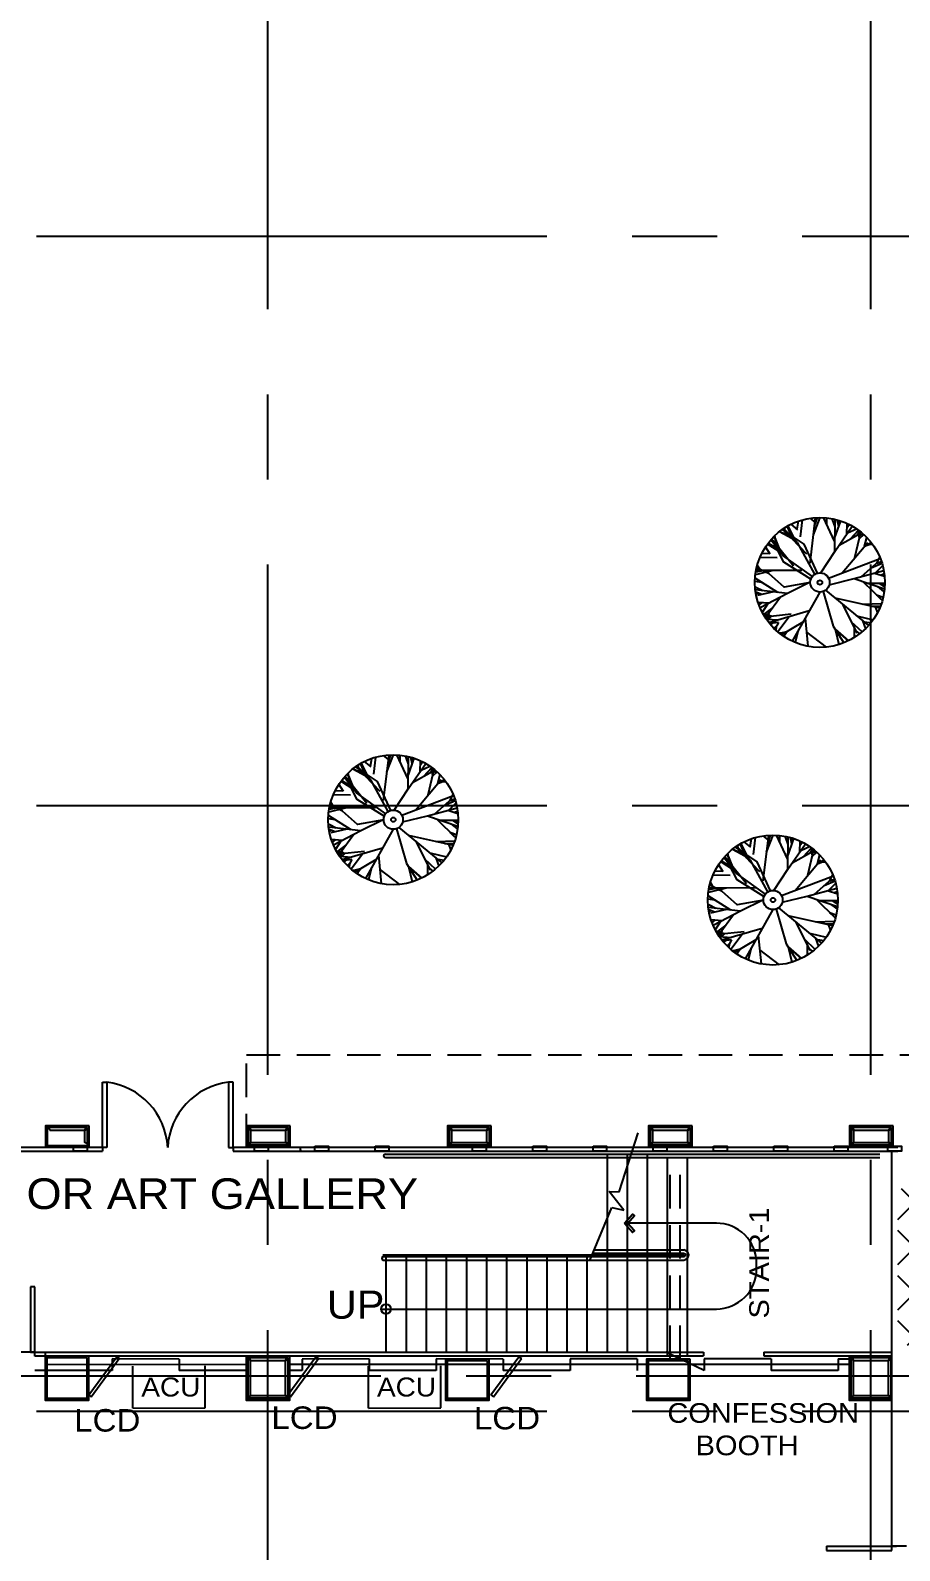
# Model space of a CAD drawing. Header units: millimetres. Extents: x 2148 to 2681, y 758 to 986.
# Drawn here: x 2305.93 to 2312.41, y 959.43 to 970.78 of the extents above; entities that cross this region are included whole.
import ezdxf

# ---------------------------------------------------------------- set-up
doc = ezdxf.new("R2010")
doc.units = ezdxf.units.MM
for name, pattern in [('$0$HIDDEN', [0.375, 0.25, -0.125]), ('CENTER2', [28.575, 19.05, -3.175, 3.175, -3.175]), ('DASHED', [0.75, 0.5, -0.25])]:
    doc.linetypes.add(name, pattern=pattern)
for name, color, linetype in [('cladding', 2, 'Continuous'), ('COLUMN', 7, 'Continuous'), ('D', 1, 'Continuous'), ('DR', 7, 'Continuous'), ('FIXTURE', 1, 'Continuous'), ('HATCH', 8, 'Continuous'), ('S-COLS', 6, 'Continuous'), ('S_GRID LINES', 252, 'Continuous')]:
    doc.layers.add(name, color=color, linetype=linetype)
doc.styles.add('MMTX$0$ESMX$0$X-OPTA1D', font='x-opta1d')

msp = doc.modelspace()

# ---------------------------------------------------------------- hatches: boundary and pattern name
at = {"layer": 'HATCH', "linetype": 'CENTER2', "ltscale": 0.5}
h = msp.add_hatch(dxfattribs=at)
h.set_pattern_fill('NET', color=256, scale=0.075, angle=135, style=0)
h.set_pattern_definition([(135, (1e-12, -76.2), (-0.168379802, -0.168379802), []), (225, (1e-12, -76.2), (0.168379802, -0.168379802), [])])
h.paths.add_polyline_path([(2314.3403487, 961.7527446), (2314.3403487, 961.4781236), (2314.3961177, 961.5287986), (2314.4084522, 961.5125861), (2314.3403487, 961.4531382), (2314.2722452, 961.5125861), (2314.2845797, 961.5287986), (2314.3403487, 961.4781236), (2314.3403487, 961.7527446, -0.0779480604), (2312.4276125, 962.1404234), (2312.4276125, 962.1013131), (2312.401509, 962.1013131), (2312.401509, 960.9649048), (2316.4607035, 960.9649048), (2316.6989709, 960.9649048), (2316.6989709, 962.0996687, -0.0955051844)])

# ---------------------------------------------------------------- linework, layer by layer
at = {"layer": 'cladding'}
for p, q in [((2306.4650787, 962.442268, 0), (2306.464849, 962.442268, 0)), ((2306.4650787, 962.442268, 0), (2306.4650787, 962.4123399)), ((2307.4400787, 962.442268, 0), (2307.4400787, 962.4123399)), ((2305.9607304, 960.9125956, 0), (2304.3947986, 960.9124278, 0)), ((2306.0384284, 960.9124278, 0), (2306.0384284, 960.9024278, 0)), ((2306.3636022, 960.5928889, 0), (2306.572676, 960.8776943, 0)), ((2306.3823203, 960.5791481, 0), (2306.5913941, 960.8639534, 0)), ((2306.572676, 960.8776943, 0), (2306.5913941, 960.8639534, 0)), ((2306.575698, 960.881811, 0), (2306.5758738, 960.8820505, 0)), ((2307.8502723, 960.5928889, 0), (2308.0593461, 960.8776943, 0)), ((2307.8689904, 960.5791481, 0), (2308.0780642, 960.8639534, 0)), ((2308.0593461, 960.8776943, 0), (2308.0780642, 960.8639534, 0)), ((2308.0623681, 960.881811, 0), (2308.0625439, 960.8820505, 0)), ((2309.365045, 960.5928889, 0), (2309.5741188, 960.8776943, 0)), ((2309.3837631, 960.5791481, 0), (2309.5928369, 960.8639534, 0)), ((2309.5741188, 960.8776943, 0), (2309.5928369, 960.8639534, 0)), ((2309.5771408, 960.881811, 0), (2309.5773166, 960.8820505, 0)), ((2306.3636022, 960.5928889, 0), (2306.3823203, 960.5791481, 0)), ((2307.8502723, 960.5928889, 0), (2307.8689904, 960.5791481, 0)), ((2309.365045, 960.5928889, 0), (2309.3837631, 960.5791481, 0))]:
    msp.add_line(p, q, dxfattribs=at)
at = {"layer": 'cladding', "linetype": '$0$HIDDEN'}
for p, q in [((2310.7028904, 960.8604721, 0), (2310.7028904, 962.2877156, 0)), ((2310.7778904, 960.8604721, 0), (2310.7778904, 962.2877156, 0))]:
    msp.add_line(p, q, dxfattribs=at)
at = {"layer": 'cladding', "elevation": 0}
for points in [[(2306.2505223, 962.4514503), (2306.3521871, 962.4514503), (2306.3521871, 962.4123399), (2306.2505223, 962.4123399)], [(2307.6005223, 962.4514503), (2307.7021871, 962.4514503), (2307.7021871, 962.4123399), (2307.6005223, 962.4123399)], [(2308.0505223, 962.4514503), (2308.1521871, 962.4514503), (2308.1521871, 962.4123399), (2308.0505223, 962.4123399)], [(2308.0505223, 962.4514503), (2308.1521871, 962.4514503), (2308.1521871, 962.4123399), (2308.0505223, 962.4123399)], [(2308.5005223, 962.4514503), (2308.6021871, 962.4514503), (2308.6021871, 962.4123399), (2308.5005223, 962.4123399)], [(2308.5005223, 962.4514503), (2308.6021871, 962.4514503), (2308.6021871, 962.4123399), (2308.5005223, 962.4123399)]]:
    msp.add_lwpolyline(points, close=True, dxfattribs=at)
at = {"layer": 'cladding'}
for points in [[(2309.2267801, 962.4514503), (2309.3284449, 962.4514503), (2309.3284449, 962.4123399), (2309.2267801, 962.4123399)], [(2309.6767801, 962.4514503), (2309.7784449, 962.4514503), (2309.7784449, 962.4123399), (2309.6767801, 962.4123399)], [(2310.1267801, 962.4514503), (2310.2284449, 962.4514503), (2310.2284449, 962.4123399), (2310.1267801, 962.4123399)], [(2310.5767801, 962.4514503), (2310.6784449, 962.4514503), (2310.6784449, 962.4123399), (2310.5767801, 962.4123399)], [(2311.0267801, 962.4514503), (2311.1284449, 962.4514503), (2311.1284449, 962.4123399), (2311.0267801, 962.4123399)], [(2311.4767801, 962.4514503), (2311.5784449, 962.4514503), (2311.5784449, 962.4123399), (2311.4767801, 962.4123399)], [(2311.9267801, 962.4514503), (2312.0284449, 962.4514503), (2312.0284449, 962.4123399), (2311.9267801, 962.4123399)], [(2312.3259477, 962.4514503), (2312.4276125, 962.4514503), (2312.4276125, 962.4123399), (2312.3259477, 962.4123399)]]:
    msp.add_lwpolyline(points, close=True, dxfattribs=at)
at = {"layer": 'COLUMN', "color": 4, "lineweight": -3, "ltscale": 0.05}
for p, q in [((2312.3575619, 959.4635668, 0), (2312.3575619, 962.4123399, 0)), ((2312.391509, 959.4635668, 0), (2312.3575619, 959.4635668, 0)), ((2312.4672375, 959.4635668, 0), (2312.3575619, 959.4635668, 0)), ((2312.3575619, 959.4635668, 0), (2312.391509, 959.4635668, 0))]:
    msp.add_line(p, q, dxfattribs=at)
at = {"layer": 'COLUMN', "color": 4, "lineweight": -3, "ltscale": 0.05, "elevation": 0}
for points in [[(2306.3674417, 962.6033101), (2306.0412806, 962.6033101), (2306.0412806, 962.442268), (2306.3674417, 962.442268)], [(2307.8674417, 962.6033101), (2307.5412806, 962.6033101), (2307.5412806, 962.442268), (2307.8674417, 962.442268)], [(2309.3674417, 962.6033101), (2309.0412806, 962.6033101), (2309.0412806, 962.442268), (2309.3674417, 962.442268)], [(2310.8674417, 962.6033101), (2310.5412806, 962.6033101), (2310.5412806, 962.442268), (2310.8674417, 962.442268)], [(2312.3674416, 962.6033101), (2312.0412805, 962.6033101), (2312.0412805, 962.442268), (2312.3674416, 962.442268)], [(2307.8645895, 960.881811), (2307.5384284, 960.881811), (2307.5384284, 960.5536498), (2307.8645895, 960.5536498)]]:
    msp.add_lwpolyline(points, close=True, dxfattribs=at)
at = {"layer": 'COLUMN', "color": 2, "lineweight": -3, "ltscale": 0.05, "elevation": 0}
for points in [[(2306.3549417, 962.5908101), (2306.0537806, 962.5908101), (2306.0537806, 962.454768), (2306.3549417, 962.454768)], [(2307.8549417, 962.5908101), (2307.5537806, 962.5908101), (2307.5537806, 962.454768), (2307.8549417, 962.454768)], [(2309.3549417, 962.5908101), (2309.0537806, 962.5908101), (2309.0537806, 962.454768), (2309.3549417, 962.454768)], [(2310.8549417, 962.5908101), (2310.5537806, 962.5908101), (2310.5537806, 962.454768), (2310.8549417, 962.454768)], [(2312.3549416, 962.5908101), (2312.0537805, 962.5908101), (2312.0537805, 962.454768), (2312.3549416, 962.454768)], [(2307.8520895, 960.869311), (2307.5509284, 960.869311), (2307.5509284, 960.5661498), (2307.8520895, 960.5661498)], [(2312.3520895, 960.869311), (2312.0509284, 960.869311), (2312.0509284, 960.5661498), (2312.3520895, 960.5661498)]]:
    msp.add_lwpolyline(points, close=True, dxfattribs=at)
at = {"layer": 'COLUMN', "color": 4, "lineweight": -3, "ltscale": 0.05, "elevation": 0}
msp.add_lwpolyline([(2312.3575619, 960.881811), (2312.0384284, 960.881811), (2312.0384284, 960.5536498), (2312.3575619, 960.5536498)], dxfattribs=at)
at = {"layer": 'D', "color": 8, "ltscale": 0.5}
for p, q in [((2311.6344085, 966.9755146, 0), (2311.5188271, 967.0387935, 0)), ((2311.5188271, 967.0387935, 0), (2311.6111378, 966.988255, 0)), ((2311.6533674, 966.9566411, 0), (2311.5487968, 967.0607408, 0)), ((2311.5669121, 967.0303185, 0), (2311.5545103, 967.0645391, 0)), ((2311.7229194, 966.8697825, 0), (2311.5545967, 967.0429914, 0)), ((2311.6224798, 966.9731378, 0), (2311.576369, 967.078036, 0)), ((2311.6344085, 966.9755146, 0), (2311.5823747, 967.081471, 0)), ((2311.656116, 967.0525883, 0), (2311.60523, 967.0935377, 0)), ((2311.650378, 967.0572059, 0), (2311.6600375, 967.116568, 0)), ((2311.6760246, 966.9981091, 0), (2311.6890199, 967.1256973, 0)), ((2311.7840712, 967.1079682, 0), (2311.7469951, 967.138215, 0)), ((2311.747521, 966.802461, 0), (2311.7882282, 967.1427149, 0)), ((2311.7729866, 967.0153168, 0), (2311.8224062, 967.1437639, 0)), ((2311.7808387, 967.0809494, 0), (2311.8009776, 967.1433884, 0)), ((2311.9321678, 966.9622828, 0), (2311.8468028, 967.1430382, 0)), ((2311.8725664, 967.0884853, 0), (2311.8531987, 967.1294952, 0)), ((2311.8725664, 967.0884853, 0), (2311.8725774, 967.1409314, 0)), ((2311.9332344, 967.074475, 0), (2311.9143585, 967.1293237, 0)), ((2311.9314734, 966.8892392, 0), (2311.933765, 967.1302842, 0)), ((2311.9314734, 966.8892392, 0), (2312.0618687, 967.0792716, 0)), ((2311.9324704, 966.9941141, 0), (2311.9732015, 967.1106485, 0)), ((2311.9615986, 967.0774518, 0), (2311.9498682, 967.1261124, 0)), ((2311.9557334, 967.1017821, 0), (2311.9620866, 967.1225491, 0)), ((2312.0205451, 967.0190484, 0), (2312.0231076, 967.0992839, 0)), ((2312.0221844, 967.0703768, 0), (2312.0413794, 967.0903998, 0)), ((2312.0270647, 967.0285497, 0), (2312.0938727, 967.0591824, 0)), ((2312.049009, 966.9845018, 0), (2312.1088751, 967.0485063, 0)), ((2312.0960211, 967.0107601, 0), (2312.1193457, 967.0405294, 0)), ((2312.114578, 966.9866574, 0), (2312.1052527, 967.0511633, 0)), ((2311.4488506, 966.8688706, 0), (2311.4143046, 966.9243036, 0)), ((2311.5279726, 966.881171, 0), (2311.4290271, 966.9455454, 0)), ((2311.5317639, 966.8927282, 0), (2311.433158, 966.9510954, 0)), ((2311.4816657, 966.954757, 0), (2311.4491808, 966.9711763, 0)), ((2311.5444342, 966.8600839, 0), (2311.4536374, 966.9763926, 0)), ((2311.6223174, 966.7806101, 0), (2311.4705624, 966.9685044, 0)), ((2311.5279726, 966.881171, 0), (2311.479023, 967.0035115, 0)), ((2311.479023, 967.0035115, 0), (2311.5181172, 966.9058026, 0)), ((2311.4977862, 966.9347974, 0), (2311.482801, 967.0072093, 0)), ((2311.5847926, 967.0119189, 0), (2311.5147027, 967.0354865, 0)), ((2311.7827504, 966.7199396, 0), (2311.6533674, 966.9566411, 0)), ((2311.9644211, 966.9372557, 0), (2312.1158337, 967.0218263, 0)), ((2311.9857072, 966.730175, 0), (2312.1770075, 966.9580085, 0)), ((2312.0813574, 966.8440918, 0), (2312.125911, 967.035293, 0)), ((2312.0960211, 967.0107601, 0), (2312.1463262, 967.0177575, 0)), ((2312.114578, 966.9866574, 0), (2312.1486803, 967.015605, 0)), ((2312.1533068, 966.9297817, 0), (2312.1694879, 966.995267, 0)), ((2312.1533068, 966.9297817, 0), (2312.2075699, 966.950628, 0)), ((2312.1804384, 966.9402048, 0), (2312.2003065, 966.9600251, 0)), ((2312.1902251, 966.9439646, 0), (2312.2125825, 966.9438544, 0)), ((2311.5005467, 966.8425675, 0), (2311.3723211, 966.8449791, 0)), ((2311.4449551, 966.8751214, 0), (2311.3848628, 966.8726563, 0)), ((2311.7638965, 966.7032276, 0), (2311.5444342, 966.8600839, 0)), ((2311.8271781, 966.7301368, 0), (2311.9314734, 966.8892392, 0)), ((2312.1307214, 966.7029648, 0), (2312.2605141, 966.8179946, 0)), ((2312.2435305, 966.8029427, 0), (2312.266734, 966.848122, 0)), ((2312.2435305, 966.8029427, 0), (2312.2793285, 966.8151389, 0)), ((2311.4718262, 966.7483716, 0), (2311.3383763, 966.7147252, 0)), ((2311.4057255, 966.7484533, 0), (2311.3413209, 966.7359539, 0)), ((2311.6861996, 966.7481065, 0), (2311.3435196, 966.7485303, 0)), ((2311.3785141, 966.748487, 0), (2311.3529358, 966.7889252, 0)), ((2312.0745229, 966.6877051, 0), (2312.2969369, 966.7480978, 0)), ((2312.2032312, 966.7672271, 0), (2312.283404, 966.8026227, 0)), ((2312.2264516, 966.7289587, 0), (2312.3030394, 966.7049043, 0)), ((2312.2375719, 966.7319782, 0), (2312.2885323, 966.7849379, 0)), ((2312.2754465, 966.7135706, 0), (2312.3006815, 966.7250841, 0)), ((2311.3872352, 966.6582932, 0), (2311.3351668, 966.6645767, 0)), ((2311.5053721, 966.5839759, 0), (2311.3361687, 966.6904179, 0)), ((2311.5779711, 966.5758987, 0), (2311.3383933, 966.6025536, 0)), ((2311.3875033, 966.5685803, 0), (2311.3406023, 966.586066, 0)), ((2311.3938628, 966.5963822, 0), (2311.3416761, 966.6217045, 0)), ((2311.3872352, 966.6582932, 0), (2311.3488462, 966.6824428, 0)), ((2311.4737345, 966.5874958, 0), (2311.3531541, 966.5610455, 0)), ((2311.7484408, 966.6603449, 0), (2311.5779711, 966.5758987, 0)), ((2311.8436366, 966.5908863, 0), (2311.9192982, 966.3319599, 0)), ((2311.8899184, 966.6417456, 0), (2312.0745229, 966.6877051, 0)), ((2312.0745229, 966.6877051, 0), (2312.3028254, 966.6103365, 0)), ((2312.1437052, 966.6642602, 0), (2312.2861723, 966.524036, 0)), ((2312.1738538, 966.6540432, 0), (2312.2973012, 966.6540432, 0)), ((2312.2499665, 966.6282496, 0), (2312.2955156, 966.5923337, 0)), ((2312.2621353, 966.6540432, 0), (2312.3042004, 966.6269144, 0)), ((2312.2831678, 966.6404788, 0), (2312.3048681, 966.6396242, 0)), ((2311.3640528, 966.5773232, 0), (2311.3426734, 966.5735084, 0)), ((2311.4384099, 966.5030504, 0), (2311.3584468, 966.5101361, 0)), ((2311.3872558, 966.5075833, 0), (2311.3650738, 966.4909302, 0)), ((2311.5779711, 966.5758987, 0), (2311.3736624, 966.4692534, 0)), ((2311.4281949, 966.4977183, 0), (2311.3897653, 966.4350696, 0)), ((2311.4692906, 966.470646, 0), (2311.3985637, 966.4188943, 0)), ((2311.5263474, 966.5489521, 0), (2311.4242157, 966.4087839, 0)), ((2311.9319099, 966.5426862, 0), (2312.2665407, 966.4688483, 0)), ((2311.9873442, 966.4972499, 0), (2312.0953158, 966.2812036, 0)), ((2312.141248, 966.4964948, 0), (2312.2788078, 966.5007663, 0)), ((2312.205796, 966.4822519, 0), (2312.271383, 966.4806615, 0)), ((2312.2323682, 966.4763887, 0), (2312.248688, 966.431409, 0)), ((2312.243175, 966.5663564, 0), (2312.275498, 966.5345423, 0)), ((2312.243175, 966.5663564, 0), (2312.2926877, 966.5490624, 0)), ((2311.4592812, 966.4058097, 0), (2311.3963607, 966.4228095, 0)), ((2311.4375798, 966.4271252, 0), (2311.4052263, 966.4075421, 0)), ((2311.6048033, 966.4216797, 0), (2311.4096369, 966.4003957, 0)), ((2311.4375798, 966.4271252, 0), (2311.4245955, 966.3780235, 0)), ((2311.4592812, 966.4058097, 0), (2311.4264499, 966.3754281, 0)), ((2311.5110975, 966.3605346, 0), (2311.4441435, 966.35233, 0)), ((2311.5110975, 966.3605346, 0), (2311.4838894, 966.3091658, 0)), ((2312.0517718, 966.3683332, 0), (2312.1355817, 966.2901939, 0)), ((2312.0930116, 966.4106403, 0), (2312.2177426, 966.3808106, 0)), ((2312.1378713, 966.3738714, 0), (2312.1597378, 966.3123239, 0)), ((2312.140337, 966.3669311, 0), (2312.199562, 966.3564634, 0)), ((2311.4974934, 966.3348502, 0), (2311.4754319, 966.3175044, 0)), ((2311.4925862, 966.3255854, 0), (2311.4900124, 966.3033764, 0)), ((2311.9192982, 966.3319599, 0), (2311.9991355, 966.2078721, 0)), ((2311.9337729, 966.3094625, 0), (2312.0331116, 966.2228883, 0)), ((2311.9337729, 966.3094625, 0), (2311.9618957, 966.1948179, 0)), ((2312.0331116, 966.2228883, 0), (2311.9537734, 966.2920319, 0)), ((2312.0759465, 966.3199609, 0), (2312.0750684, 966.2460199, 0)), ((2312.087416, 966.2970108, 0), (2312.1156284, 966.2740125, 0)), ((2308.4664767, 965.2859982, 0), (2308.4761362, 965.3453603, 0)), ((2308.4921233, 965.2269014, 0), (2308.5051186, 965.3544896, 0)), ((2308.6001699, 965.3367605, 0), (2308.5630938, 965.3670073, 0)), ((2308.5636196, 965.0312534, 0), (2308.6043269, 965.3715072, 0)), ((2308.5890853, 965.2441091, 0), (2308.6385049, 965.3725562, 0)), ((2308.5969374, 965.3097418, 0), (2308.6170763, 965.3721807, 0)), ((2308.7482665, 965.1910751, 0), (2308.6629014, 965.3718305, 0)), ((2308.6886651, 965.3172776, 0), (2308.6692974, 965.3582875, 0)), ((2308.6886651, 965.3172776, 0), (2308.6886761, 965.3697237, 0)), ((2308.7493331, 965.3032674, 0), (2308.7304572, 965.358116, 0)), ((2308.7475721, 965.1180315, 0), (2308.7498637, 965.3590766, 0)), ((2308.7485691, 965.2229064, 0), (2308.7893001, 965.3394408, 0)), ((2308.7776973, 965.3062441, 0), (2308.7659669, 965.3549047, 0)), ((2308.7718321, 965.3305744, 0), (2308.7781852, 965.3513414, 0)), ((2308.3440712, 965.1099633, 0), (2308.2951216, 965.2323038, 0)), ((2308.2951216, 965.2323038, 0), (2308.3342159, 965.1345949, 0)), ((2308.3138849, 965.1635897, 0), (2308.2988997, 965.2360016, 0)), ((2308.4008913, 965.2407112, 0), (2308.3308014, 965.2642789, 0)), ((2308.4505072, 965.2043069, 0), (2308.3349258, 965.2675858, 0)), ((2308.3349258, 965.2675858, 0), (2308.4272365, 965.2170473, 0)), ((2308.4694661, 965.1854334, 0), (2308.3648955, 965.2895331, 0)), ((2308.3830108, 965.2591108, 0), (2308.3706089, 965.2933315, 0)), ((2308.5390181, 965.0985748, 0), (2308.3706954, 965.2717837, 0)), ((2308.4385784, 965.2019301, 0), (2308.3924677, 965.3068283, 0)), ((2308.4505072, 965.2043069, 0), (2308.3984734, 965.3102633, 0)), ((2308.4722147, 965.2813807, 0), (2308.4213287, 965.32233, 0)), ((2308.7475721, 965.1180315, 0), (2308.8779674, 965.3080639, 0)), ((2308.7805197, 965.166048, 0), (2308.9319324, 965.2506187, 0)), ((2308.8366438, 965.2478407, 0), (2308.8392063, 965.3280762, 0)), ((2308.8382831, 965.2991691, 0), (2308.8574781, 965.3191921, 0)), ((2308.8431633, 965.257342, 0), (2308.9099714, 965.2879747, 0)), ((2308.8651077, 965.2132941, 0), (2308.9249738, 965.2772986, 0)), ((2308.897456, 965.0728841, 0), (2308.9420097, 965.2640853, 0)), ((2308.9121198, 965.2395524, 0), (2308.9354444, 965.2693217, 0)), ((2308.9121198, 965.2395524, 0), (2308.9624249, 965.2465498, 0)), ((2308.9306767, 965.2154497, 0), (2308.9213513, 965.2799556, 0)), ((2308.9306767, 965.2154497, 0), (2308.964779, 965.2443973, 0)), ((2308.9694055, 965.158574, 0), (2308.9855866, 965.2240594, 0)), ((2308.2649493, 965.097663, 0), (2308.2304032, 965.1530959, 0)), ((2308.3440712, 965.1099633, 0), (2308.2451258, 965.1743377, 0)), ((2308.3478626, 965.1215205, 0), (2308.2492567, 965.1798877, 0)), ((2308.2977643, 965.1835493, 0), (2308.2652795, 965.1999686, 0)), ((2308.3605329, 965.0888762, 0), (2308.2697361, 965.2051849, 0)), ((2308.4384161, 965.0094024, 0), (2308.2866611, 965.1972967, 0)), ((2308.5988491, 964.9487319, 0), (2308.4694661, 965.1854334, 0)), ((2308.6432768, 964.9589291, 0), (2308.7475721, 965.1180315, 0)), ((2308.8018059, 964.9589673, 0), (2308.9931062, 965.1868009, 0)), ((2308.9694055, 965.158574, 0), (2309.0236685, 965.1794203, 0)), ((2308.996537, 965.1689971, 0), (2309.0164052, 965.1888174, 0)), ((2309.0063238, 965.1727569, 0), (2309.0286812, 965.1726467, 0)), ((2308.1946128, 964.9772793, 0), (2308.1690345, 965.0177175, 0)), ((2308.3166454, 965.0713598, 0), (2308.1884198, 965.0737714, 0)), ((2308.2610538, 965.1039137, 0), (2308.2009615, 965.1014486, 0)), ((2308.5799951, 964.9320199, 0), (2308.3605329, 965.0888762, 0)), ((2308.9468201, 964.9317571, 0), (2309.0766128, 965.0467869, 0)), ((2309.0193298, 964.9960195, 0), (2309.0995027, 965.031415, 0)), ((2309.0536706, 964.9607706, 0), (2309.104631, 965.0137302, 0)), ((2309.0596292, 965.031735, 0), (2309.0828327, 965.0769143, 0)), ((2309.0596292, 965.031735, 0), (2309.0954272, 965.0439312, 0)), ((2308.2033338, 964.8870855, 0), (2308.1512655, 964.893369, 0)), ((2308.3214708, 964.8127682, 0), (2308.1522673, 964.9192102, 0)), ((2308.2879248, 964.9771639, 0), (2308.154475, 964.9435175, 0)), ((2308.2218242, 964.9772456, 0), (2308.1574195, 964.9647462, 0)), ((2308.5022983, 964.9768988, 0), (2308.1596183, 964.9773226, 0)), ((2308.2033338, 964.8870855, 0), (2308.1649448, 964.9112351, 0)), ((2308.5645394, 964.8891372, 0), (2308.3940697, 964.804691, 0)), ((2308.7060171, 964.8705379, 0), (2308.8906216, 964.9164974, 0)), ((2308.8906216, 964.9164974, 0), (2309.1130355, 964.9768901, 0)), ((2308.8906216, 964.9164974, 0), (2309.1189241, 964.8391288, 0)), ((2308.9598038, 964.8930525, 0), (2309.102271, 964.7528283, 0)), ((2308.9899524, 964.8828355, 0), (2309.1133999, 964.8828355, 0)), ((2309.0425503, 964.957751, 0), (2309.1191381, 964.9336966, 0)), ((2309.0782339, 964.8828355, 0), (2309.1202991, 964.8557067, 0)), ((2309.0915451, 964.9423629, 0), (2309.1167802, 964.9538765, 0)), ((2308.3940697, 964.804691, 0), (2308.154492, 964.8313459, 0)), ((2308.203602, 964.7973726, 0), (2308.156701, 964.8148583, 0)), ((2308.2099615, 964.8251745, 0), (2308.1577748, 964.8504968, 0)), ((2308.1801515, 964.8061155, 0), (2308.1587721, 964.8023007, 0)), ((2308.2898332, 964.8162881, 0), (2308.1692528, 964.7898378, 0)), ((2308.3940697, 964.804691, 0), (2308.1897611, 964.6980457, 0)), ((2308.342446, 964.7777444, 0), (2308.2403143, 964.6375763, 0)), ((2308.6597353, 964.8196786, 0), (2308.7353969, 964.5607522, 0)), ((2308.7480086, 964.7714785, 0), (2309.0826394, 964.6976406, 0)), ((2309.0592736, 964.7951487, 0), (2309.0915967, 964.7633346, 0)), ((2309.0592736, 964.7951487, 0), (2309.1087864, 964.7778548, 0)), ((2309.0660652, 964.8570419, 0), (2309.1116143, 964.821126, 0)), ((2309.0992665, 964.8692711, 0), (2309.1209668, 964.8684165, 0)), ((2311.3970397, 964.4315934, 0), (2311.437747, 964.7718473, 0)), ((2311.4225054, 964.6444492, 0), (2311.471925, 964.7728962, 0)), ((2311.4303575, 964.7100818, 0), (2311.4504964, 964.7725208, 0)), ((2311.5816866, 964.5914152, 0), (2311.4963215, 964.7721706, 0)), ((2311.5220852, 964.7176176, 0), (2311.5220962, 964.7700638, 0)), ((2308.2545086, 964.7318427, 0), (2308.1745455, 964.7389284, 0)), ((2308.2033545, 964.7363756, 0), (2308.1811725, 964.7197225, 0)), ((2308.2442935, 964.7265106, 0), (2308.205864, 964.6638619, 0)), ((2308.2853893, 964.6994383, 0), (2308.2146624, 964.6476866, 0)), ((2308.2536785, 964.6559175, 0), (2308.221325, 964.6363344, 0)), ((2308.2536785, 964.6559175, 0), (2308.2406941, 964.6068158, 0)), ((2308.8034429, 964.7260422, 0), (2308.9114145, 964.5099959, 0)), ((2308.9573466, 964.7252871, 0), (2309.0949065, 964.7295586, 0)), ((2309.0218946, 964.7110443, 0), (2309.0874817, 964.7094538, 0)), ((2309.0484668, 964.705181, 0), (2309.0647867, 964.6602014, 0)), ((2311.2343114, 964.6410513, 0), (2311.1642215, 964.6646189, 0)), ((2311.2839273, 964.604647, 0), (2311.1683459, 964.6679259, 0)), ((2311.1683459, 964.6679259, 0), (2311.2606566, 964.6173873, 0)), ((2311.3028862, 964.5857735, 0), (2311.1983156, 964.6898732, 0)), ((2311.2164309, 964.6594508, 0), (2311.204029, 964.6936715, 0)), ((2311.3724382, 964.4989149, 0), (2311.2041155, 964.6721238, 0)), ((2311.2719986, 964.6022702, 0), (2311.2258878, 964.7071684, 0)), ((2311.2839273, 964.604647, 0), (2311.2318935, 964.7106034, 0)), ((2311.3056348, 964.6817207, 0), (2311.2547488, 964.7226701, 0)), ((2311.2998968, 964.6863383, 0), (2311.3095563, 964.7457004, 0)), ((2311.3255434, 964.6272414, 0), (2311.3385387, 964.7548296, 0)), ((2311.43359, 964.7371005, 0), (2311.3965139, 964.7673473, 0)), ((2311.5220852, 964.7176176, 0), (2311.5027175, 964.7586275, 0)), ((2311.5827532, 964.7036074, 0), (2311.5638773, 964.7584561, 0)), ((2311.5809922, 964.5183716, 0), (2311.5832838, 964.7594166, 0)), ((2311.5809922, 964.5183716, 0), (2311.7113875, 964.708404, 0)), ((2311.5819892, 964.6232465, 0), (2311.6227202, 964.7397809, 0)), ((2311.6111174, 964.7065842, 0), (2311.599387, 964.7552448, 0)), ((2311.6052522, 964.7309145, 0), (2311.6116053, 964.7516815, 0)), ((2311.6700639, 964.6481808, 0), (2311.6726264, 964.7284163, 0)), ((2311.6717032, 964.6995091, 0), (2311.6908982, 964.7195322, 0)), ((2311.6765834, 964.6576821, 0), (2311.7433915, 964.6883148, 0)), ((2311.6985278, 964.6136342, 0), (2311.7583939, 964.6776387, 0)), ((2311.7308762, 964.4732241, 0), (2311.7754298, 964.6644254, 0)), ((2311.7455399, 964.6398925, 0), (2311.7688645, 964.6696618, 0)), ((2311.7640968, 964.6157897, 0), (2311.7547714, 964.6802957, 0)), ((2308.2753798, 964.634602, 0), (2308.2124594, 964.6516018, 0)), ((2308.420902, 964.650472, 0), (2308.2257356, 964.629188, 0)), ((2308.2753798, 964.634602, 0), (2308.2425486, 964.6042204, 0)), ((2308.3271962, 964.5893269, 0), (2308.2602422, 964.5811223, 0)), ((2308.3135921, 964.5636425, 0), (2308.2915306, 964.5462967, 0)), ((2308.3271962, 964.5893269, 0), (2308.299988, 964.5379581, 0)), ((2308.3086849, 964.5543777, 0), (2308.3061111, 964.5321687, 0)), ((2308.7353969, 964.5607522, 0), (2308.8152342, 964.4366644, 0)), ((2308.8678705, 964.5971255, 0), (2308.9516803, 964.5189862, 0)), ((2308.8920451, 964.5487532, 0), (2308.8911671, 964.4748122, 0)), ((2308.9091103, 964.6394326, 0), (2309.0338413, 964.6096029, 0)), ((2308.95397, 964.6026637, 0), (2308.9758365, 964.5411162, 0)), ((2308.9564357, 964.5957234, 0), (2309.0156606, 964.5852557, 0)), ((2311.0983694, 964.498003, 0), (2311.0638233, 964.5534359, 0)), ((2311.1774913, 964.5103033, 0), (2311.0785459, 964.5746778, 0)), ((2311.1812827, 964.5218606, 0), (2311.0826768, 964.5802278, 0)), ((2311.1311844, 964.5838894, 0), (2311.0986996, 964.6003087, 0)), ((2311.193953, 964.4892163, 0), (2311.1031562, 964.605525, 0)), ((2311.2718362, 964.4097424, 0), (2311.1200812, 964.5976367, 0)), ((2311.1774913, 964.5103033, 0), (2311.1285417, 964.6326439, 0)), ((2311.1285417, 964.6326439, 0), (2311.167636, 964.534935, 0)), ((2311.147305, 964.5639298, 0), (2311.1323198, 964.6363416, 0)), ((2311.4322692, 964.3490719, 0), (2311.3028862, 964.5857735, 0)), ((2311.6139398, 964.566388, 0), (2311.7653525, 964.6509587, 0)), ((2311.635226, 964.3593073, 0), (2311.8265263, 964.5871409, 0)), ((2311.7455399, 964.6398925, 0), (2311.795845, 964.6468899, 0)), ((2311.7640968, 964.6157897, 0), (2311.7981991, 964.6447374, 0)), ((2311.8028256, 964.5589141, 0), (2311.8190067, 964.6243994, 0)), ((2311.8028256, 964.5589141, 0), (2311.8570887, 964.5797604, 0)), ((2311.8299571, 964.5693372, 0), (2311.8498253, 964.5891574, 0)), ((2311.8397439, 964.573097, 0), (2311.8621013, 964.5729868, 0)), ((2308.7498716, 964.5382548, 0), (2308.8492103, 964.4516806, 0)), ((2308.7498716, 964.5382548, 0), (2308.7779943, 964.4236102, 0)), ((2308.8492103, 964.4516806, 0), (2308.7698721, 964.5208243, 0)), ((2308.9035147, 964.5258031, 0), (2308.9317271, 964.5028048, 0)), ((2311.1500655, 964.4716998, 0), (2311.0218399, 964.4741114, 0)), ((2311.0944739, 964.5042538, 0), (2311.0343816, 964.5017887, 0)), ((2311.4134152, 964.33236, 0), (2311.193953, 964.4892163, 0)), ((2311.4766969, 964.3592692, 0), (2311.5809922, 964.5183716, 0)), ((2311.7802402, 964.3320972, 0), (2311.9100329, 964.4471269, 0)), ((2311.85275, 964.3963595, 0), (2311.9329228, 964.4317551, 0)), ((2311.8930493, 964.4320751, 0), (2311.9162528, 964.4772544, 0)), ((2311.8930493, 964.4320751, 0), (2311.9288473, 964.4442712, 0)), ((2311.1548909, 964.2131083, 0), (2310.9856874, 964.3195503, 0)), ((2311.1213449, 964.377504, 0), (2310.9878951, 964.3438576, 0)), ((2311.0552443, 964.3775857, 0), (2310.9908396, 964.3650863, 0)), ((2311.3357184, 964.3772389, 0), (2310.9930384, 964.3776626, 0)), ((2311.0280329, 964.3776194, 0), (2311.0024546, 964.4180576, 0)), ((2311.5394372, 964.270878, 0), (2311.7240417, 964.3168375, 0)), ((2311.7240417, 964.3168375, 0), (2311.9464556, 964.3772301, 0)), ((2311.7240417, 964.3168375, 0), (2311.9523442, 964.2394688, 0)), ((2311.8759704, 964.3580911, 0), (2311.9525582, 964.3340367, 0)), ((2311.8870907, 964.3611106, 0), (2311.9380511, 964.4140703, 0)), ((2311.9249652, 964.342703, 0), (2311.9502003, 964.3542165, 0)), ((2311.0367539, 964.2874255, 0), (2310.9846856, 964.2937091, 0)), ((2311.2274899, 964.2050311, 0), (2310.9879121, 964.2316859, 0)), ((2311.0370221, 964.1977127, 0), (2310.9901211, 964.2151984, 0)), ((2311.0433816, 964.2255146, 0), (2310.9911949, 964.2508369, 0)), ((2311.0135716, 964.2064555, 0), (2310.9921922, 964.2026407, 0)), ((2311.0367539, 964.2874255, 0), (2310.998365, 964.3115752, 0)), ((2311.1232533, 964.2166282, 0), (2311.0026729, 964.1901779, 0)), ((2311.2274899, 964.2050311, 0), (2311.0231812, 964.0983857, 0)), ((2311.3979595, 964.2894773, 0), (2311.2274899, 964.2050311, 0)), ((2311.4931554, 964.2200187, 0), (2311.568817, 963.9610923, 0)), ((2311.7932239, 964.2933926, 0), (2311.9356911, 964.1531684, 0)), ((2311.8233725, 964.2831756, 0), (2311.94682, 964.2831756, 0)), ((2311.8994853, 964.257382, 0), (2311.9450344, 964.221466, 0)), ((2311.911654, 964.2831756, 0), (2311.9537192, 964.2560468, 0)), ((2311.9326866, 964.2696112, 0), (2311.9543869, 964.2687566, 0)), ((2311.0879287, 964.1321827, 0), (2311.0079656, 964.1392685, 0)), ((2311.0367746, 964.1367156, 0), (2311.0145926, 964.1200625, 0)), ((2311.0777136, 964.1268507, 0), (2311.0392841, 964.064202, 0)), ((2311.1188094, 964.0997784, 0), (2311.0480825, 964.0480267, 0)), ((2311.1758661, 964.1780845, 0), (2311.0737345, 964.0379163, 0)), ((2311.5814287, 964.1718185, 0), (2311.9160595, 964.0979807, 0)), ((2311.636863, 964.1263822, 0), (2311.7448346, 963.910336, 0)), ((2311.7907667, 964.1256271, 0), (2311.9283266, 964.1298987, 0)), ((2311.8553147, 964.1113843, 0), (2311.9209018, 964.1097939, 0)), ((2311.8818869, 964.105521, 0), (2311.8982068, 964.0605414, 0)), ((2311.8926937, 964.1954888, 0), (2311.9250168, 964.1636746, 0)), ((2311.8926937, 964.1954888, 0), (2311.9422065, 964.1781948, 0)), ((2311.1087999, 964.0349421, 0), (2311.0458795, 964.0519419, 0)), ((2311.0870986, 964.0562576, 0), (2311.0547451, 964.0366744, 0)), ((2311.2543221, 964.050812, 0), (2311.0591557, 964.0295281, 0)), ((2311.0870986, 964.0562576, 0), (2311.0741142, 964.0071559, 0)), ((2311.1087999, 964.0349421, 0), (2311.0759687, 964.0045605, 0)), ((2311.1606163, 963.989667, 0), (2311.0936623, 963.9814623, 0)), ((2311.1606163, 963.989667, 0), (2311.1334081, 963.9382982, 0)), ((2311.7012906, 963.9974656, 0), (2311.7851004, 963.9193262, 0)), ((2311.7425304, 964.0397727, 0), (2311.8672614, 964.009943, 0)), ((2311.7873901, 964.0030038, 0), (2311.8092566, 963.9414563, 0)), ((2311.7898558, 963.9960635, 0), (2311.8490807, 963.9855958, 0)), ((2311.1470122, 963.9639826, 0), (2311.1249507, 963.9466368, 0)), ((2311.142105, 963.9547178, 0), (2311.1395312, 963.9325088, 0)), ((2311.568817, 963.9610923, 0), (2311.6486543, 963.8370045, 0)), ((2311.5832917, 963.9385949, 0), (2311.6826304, 963.8520207, 0)), ((2311.5832917, 963.9385949, 0), (2311.6114144, 963.8239503, 0)), ((2311.6826304, 963.8520207, 0), (2311.6032922, 963.9211643, 0)), ((2311.7254652, 963.9490932, 0), (2311.7245872, 963.8751523, 0)), ((2311.7369348, 963.9261432, 0), (2311.7651472, 963.9031448, 0))]:
    msp.add_line(p, q, dxfattribs=at)
at = {"layer": 'D', "color": 8, "ltscale": 0.5, "elevation": 0}
for points in [[(2311.8027031, 966.7283156), (2311.7029399, 966.9432782), (2311.539339, 967.0541916)], [(2311.7531863, 966.6844244), (2311.551751, 966.809266), (2311.4612743, 966.984996)], [(2311.8840258, 966.6914993), (2312.2706688, 966.8385633)], [(2311.7484222, 966.6587127), (2311.5524611, 966.6236272), (2311.441906, 966.7235121), (2311.3478132, 966.7689033)], [(2311.8201876, 966.5869473), (2311.6121203, 966.2205488)], [(2311.8617399, 966.6002005), (2312.1830572, 966.3368351)], [(2311.5053751, 966.377407), (2311.421104, 966.3830102)], [(2311.7399811, 966.4457068), (2311.4394294, 966.3582085)], [(2311.4848609, 966.3714348), (2311.4518268, 966.3431341)], [(2311.5897053, 966.4019576), (2311.5053751, 966.2896969)], [(2311.691881, 966.3610043), (2311.5332906, 966.2675993)], [(2311.7102044, 966.3932712), (2311.7308636, 966.181952)], [(2311.5183567, 966.2790053), (2311.5767861, 966.2932169), (2311.5513275, 966.2549878)], [(2311.5611058, 966.2839816), (2311.5183567, 966.2790053)], [(2311.6580143, 966.3013664), (2311.6342743, 966.2106995)], [(2311.720534, 966.2876116), (2311.8663409, 966.1758572)], [(2308.6188018, 964.9571079), (2308.5190385, 965.1720705), (2308.3554376, 965.2829839)], [(2308.5692849, 964.9132167), (2308.3678496, 965.0380584), (2308.277373, 965.2137884)], [(2308.5645209, 964.887505), (2308.3685598, 964.8524195), (2308.2580047, 964.9523044), (2308.1639119, 964.9976956)], [(2308.7001244, 964.9202916), (2309.0867675, 965.0673556)], [(2308.6362863, 964.8157396), (2308.428219, 964.4493412)], [(2308.6778386, 964.8289928), (2308.9991559, 964.5656274)], [(2308.5560798, 964.6744991), (2308.2555281, 964.5870008)], [(2311.4522219, 964.357448), (2311.3524586, 964.5724105), (2311.1888577, 964.683324)], [(2308.3214738, 964.6061993), (2308.2372027, 964.6118025)], [(2308.3009596, 964.6002271), (2308.2679255, 964.5719264)], [(2308.4058039, 964.63075), (2308.3214738, 964.5184892)], [(2308.5079797, 964.5897966), (2308.3493893, 964.4963916)], [(2308.5263031, 964.6220635), (2308.5469623, 964.4107443)], [(2311.402705, 964.3135568), (2311.2012698, 964.4383984), (2311.1107931, 964.6141284)], [(2308.3344554, 964.5077977), (2308.3928848, 964.5220092), (2308.3674262, 964.4837801)], [(2308.3772045, 964.512774), (2308.3344554, 964.5077977)], [(2308.474113, 964.5301587), (2308.450373, 964.4394918)], [(2308.5366327, 964.5164039), (2308.6824396, 964.4046495)], [(2311.5335445, 964.3206317), (2311.9201876, 964.4676956)], [(2311.397941, 964.2878451), (2311.2019799, 964.2527596), (2311.0914248, 964.3526445), (2310.997332, 964.3980357)], [(2311.4697064, 964.2160797), (2311.2616391, 963.8496812)], [(2311.5112587, 964.2293329), (2311.832576, 963.9659675)], [(2311.1548939, 964.0065394), (2311.0706228, 964.0121426)], [(2311.3894999, 964.0748392), (2311.0889482, 963.9873409)], [(2311.1343797, 964.0005671), (2311.1013456, 963.9722665)], [(2311.2392241, 964.03109), (2311.1548939, 963.9188293)], [(2311.3413998, 963.9901367), (2311.1828094, 963.8967317)], [(2311.3597232, 964.0224035), (2311.3803824, 963.8110844)], [(2311.1678755, 963.9081377), (2311.2263049, 963.9223493), (2311.2008463, 963.8841202)], [(2311.2106246, 963.913114), (2311.1678755, 963.9081377)], [(2311.3075331, 963.9304988), (2311.2837931, 963.8398319)], [(2311.3700528, 963.9167439), (2311.5158597, 963.8049896)]]:
    msp.add_lwpolyline(points, dxfattribs=at)
at = {"layer": 'D', "color": 8, "ltscale": 0.5}
for centre, radius in [((2311.8201876, 966.6587127, 0), 0.4850562), ((2311.8201876, 966.6587127, 0), 0.0717654), ((2311.8201876, 966.6587127, 0), 0.0170111), ((2308.6362863, 964.887505, 0), 0.4850562), ((2308.6362863, 964.887505, 0), 0.0717654), ((2308.6362863, 964.887505, 0), 0.0170111), ((2311.4697064, 964.2878451, 0), 0.4850562), ((2311.4697064, 964.2878451, 0), 0.0717654), ((2311.4697064, 964.2878451, 0), 0.0170111)]:
    msp.add_circle(centre, radius, dxfattribs=at)
at = {"layer": 'DR', "ltscale": 10}
for p, q in [((2306.4650787, 962.4403551, 0), (2306.4650787, 962.9278551, 0)), ((2306.4650787, 962.9278551, 0), (2306.4975787, 962.9278551, 0)), ((2306.4975787, 962.9278551, 0), (2306.4975787, 962.4403551, 0)), ((2307.4400787, 962.9278551, 0), (2307.4075787, 962.9278551, 0)), ((2307.4075787, 962.9278551, 0), (2307.4075787, 962.4403551, 0)), ((2307.4400787, 962.4403551, 0), (2307.4400787, 962.9278551, 0)), ((2296.5377615, 962.442268, 0), (2306.4650787, 962.442268, 0)), ((2296.5377615, 962.4123399, 0), (2306.4650787, 962.4123399)), ((2306.4975787, 962.4403551, 0), (2306.4650787, 962.4403551, 0)), ((2307.4075787, 962.4403551, 0), (2307.4400787, 962.4403551, 0)), ((2307.4400787, 962.442268), (2307.9442496, 962.442268)), ((2307.4400787, 962.4123399), (2307.9442496, 962.4123399)), ((2307.9442496, 962.442268, 0), (2312.401509, 962.442268, 0)), ((2307.9442496, 962.4123399, 0), (2307.9442496, 962.442268, 0)), ((2307.9442496, 962.4123399, 0), (2307.9442496, 962.442268, 0)), ((2307.9442496, 962.4223399, 0), (2307.9442496, 962.4123399, 0)), ((2307.9442496, 962.4150333, 0), (2307.9442496, 962.4123399, 0)), ((2307.9442496, 962.4123399, 0), (2312.401509, 962.4123399, 0)), ((2308.5768753, 962.3900034, 0), (2312.2663029, 962.3900033, 0)), ((2310.2318164, 962.3916431, 0), (2310.2318164, 960.9108069, 0)), ((2310.3818164, 962.3916431, 0), (2310.3818164, 960.9108069, 0)), ((2310.5318164, 962.3916431, 0), (2310.5318164, 960.9108069, 0)), ((2308.5768753, 962.3650034, 0), (2312.2663029, 962.3650033, 0)), ((2310.6818164, 960.8841672, 0), (2310.6818164, 962.3650034, 0)), ((2310.8318164, 960.8841672, 0), (2310.8318164, 962.3650033, 0)), ((2308.559273, 961.6379051, 0), (2310.8034582, 961.6379051, 0)), ((2308.559273, 961.6254051, 0), (2310.8034582, 961.6254051, 0)), ((2308.559273, 961.6004051, 0), (2310.8034582, 961.6004051, 0)), ((2308.5818164, 961.6379051, 0), (2308.5818164, 960.9134703, 0)), ((2308.7318164, 961.6379051, 0), (2308.7318164, 960.9134703, 0)), ((2308.8818164, 961.6379051, 0), (2308.8818164, 960.9134703, 0)), ((2309.0318164, 961.6379051, 0), (2309.0318164, 960.9134703, 0)), ((2309.1818164, 961.6379051, 0), (2309.1818164, 960.9134703, 0)), ((2309.3318164, 961.6379051, 0), (2309.3318164, 960.9134703, 0)), ((2309.4818164, 961.6379051, 0), (2309.4818164, 960.9134703, 0)), ((2309.6318164, 961.6379051, 0), (2309.6318164, 960.9134703, 0)), ((2309.7818164, 961.6379051, 0), (2309.7818164, 960.9134703, 0)), ((2309.9318164, 961.6379051, 0), (2309.9318164, 960.9134703, 0)), ((2310.0818164, 961.6379051, 0), (2310.0818164, 960.9134703, 0)), ((2310.1259211, 961.6504051, 0), (2310.8034582, 961.6504051, 0)), ((2310.1310666, 961.6754051, 0), (2310.8034582, 961.6754051, 0)), ((2305.9607304, 961.3999278, 0), (2305.9282304, 961.3999278, 0)), ((2305.9282304, 961.3999278, 0), (2305.9282304, 960.9124278, 0)), ((2305.9607304, 960.9124278, 0), (2305.9607304, 961.3999278, 0)), ((2305.9282304, 960.9124278, 0), (2305.9607304, 960.9124278, 0)), ((2305.9607304, 960.9125682, 0), (2309.1367413, 960.9134703, 0)), ((2305.9607304, 960.8824997, 0), (2305.9607304, 960.9124278)), ((2309.1367413, 960.9134703, 0), (2310.9510156, 960.9134703, 0)), ((2310.9510156, 960.9134703, 0), (2310.9510195, 960.8858932, 0)), ((2311.4010231, 960.9134703, 0), (2312.3575619, 960.9134703, 0)), ((2311.4010231, 960.9134703, 0), (2311.4010231, 960.8859563, 0)), ((2305.9607304, 960.8851931, 0), (2310.9510195, 960.8858932, 0)), ((2305.9607304, 960.8851931, 0), (2305.9607304, 960.8824997, 0)), ((2311.4010231, 960.8859563, 0), (2312.3575619, 960.8860905, 0)), ((2311.8700619, 959.4635668, 0), (2311.8700619, 959.4310668, 0)), ((2311.8700619, 959.4635668, 0), (2312.3575619, 959.4635668, 0)), ((2312.3575619, 959.4310668, 0), (2312.3575619, 959.4635668, 0)), ((2311.8700619, 959.4310668, 0), (2312.3575619, 959.4310668, 0))]:
    msp.add_line(p, q, dxfattribs=at)
at = {"layer": 'DR', "ltscale": 0.5}
for p, q in [((2306.6928643, 960.494345, 0), (2306.6928643, 960.8089582, 0)), ((2307.2330039, 960.4963711, 0), (2307.2330039, 960.8109843, 0)), ((2308.4516411, 960.494345, 0), (2308.4516411, 960.8089582, 0)), ((2308.9917807, 960.4963711, 0), (2308.9917807, 960.8109843, 0)), ((2306.6928643, 960.494345, 0), (2307.2330039, 960.4963711, 0)), ((2308.4516411, 960.494345, 0), (2308.9917807, 960.4963711, 0))]:
    msp.add_line(p, q, dxfattribs=at)
at = {"layer": 'DR', "ltscale": 10}
for centre, radius, start, end in [((2308.5768753, 962.3775034, 0.0000001), 0.0125, 89.99999859, 269.99999859), ((2308.565523, 961.6129051, 0), 0.0139754, 116.56505118, 243.43494882), ((2310.8034582, 961.6379051, 0), 0.0375, 270, 90), ((2310.8034582, 961.6379051, 0), 0.0125, 270, 90)]:
    msp.add_arc(centre, radius, start, end, dxfattribs=at)
at = {"layer": 'FIXTURE', "linetype": 'DASHED', "ltscale": 0.5}
for p, q in [((2307.5412806, 962.442268, 0), (2307.5412806, 963.1312412, 0)), ((2307.5412806, 963.1312412, 0), (2316.5002965, 963.1312412, 0))]:
    msp.add_line(p, q, dxfattribs=at)
at = {"layer": 'HATCH', "linetype": 'ByBlock', "ltscale": 0.5}
for p, q in [((2310.3218564, 962.1106114, 0), (2310.4638675, 962.5506058, 0)), ((2310.3559582, 961.9720759, 0), (2310.2475057, 962.1122363, 0)), ((2310.2475057, 962.1122363, 0), (2310.3218564, 962.1106114, 0)), ((2310.1039249, 961.59697, 0), (2310.2671751, 961.9935527, 0)), ((2310.2671751, 961.9935527, 0), (2310.3559582, 961.9720759, 0))]:
    msp.add_line(p, q, dxfattribs=at)
at = {"layer": 'HATCH', "linetype": 'CENTER2', "ltscale": 0.5}
for p, q in [((2310.9562102, 960.775437, 0), (2310.6697522, 960.9134703, 0)), ((2306.0384284, 960.9024278, 0), (2306.0384284, 960.8184564, 0)), ((2306.0384284, 960.8614757, 0), (2306.0384284, 960.775437, 0)), ((2307.5384284, 960.8194989, 0), (2306.0384284, 960.8184564, 0)), ((2306.5384284, 960.8614757, 0), (2306.5384284, 960.775437, 0)), ((2307.0384284, 960.8604333, 0), (2306.5384284, 960.8614757, 0)), ((2307.0384284, 960.8604333, 0), (2307.0384284, 960.7743945, 0)), ((2307.5384284, 960.8614757, 0), (2307.5384284, 960.775437, 0)), ((2312.0384284, 960.8194989, 0), (2307.8645895, 960.8194989, 0)), ((2308.4562102, 960.8614757, 0), (2307.9562102, 960.8604333, 0)), ((2307.9562102, 960.8604333, 0), (2307.9562102, 960.7743945, 0)), ((2308.4562102, 960.8614757, 0), (2308.4562102, 960.775437, 0)), ((2308.9562102, 960.8614757, 0), (2308.9562102, 960.775437, 0)), ((2309.4562102, 960.8604333, 0), (2308.9562102, 960.8614757, 0)), ((2309.4562102, 960.8604333, 0), (2309.4562102, 960.7743945, 0)), ((2309.9562102, 960.8614757, 0), (2309.9562102, 960.775437, 0)), ((2310.4562102, 960.8614757, 0), (2309.9562102, 960.8614757, 0)), ((2310.4562102, 960.8614757, 0), (2310.4562102, 960.775437, 0)), ((2310.9562102, 960.8614757, 0), (2310.9562102, 960.775437, 0)), ((2311.4562102, 960.8614757, 0), (2310.9562102, 960.8614757, 0)), ((2311.4562102, 960.8614757, 0), (2311.4562102, 960.775437, 0)), ((2311.9562102, 960.8614757, 0), (2311.9562102, 960.775437, 0)), ((2311.9562102, 960.8614757, 0), (2312.0384284, 960.8614757, 0)), ((2306.5384284, 960.775437, 0), (2305.9607304, 960.775437, 0)), ((2307.5384284, 960.775437, 0), (2307.0384284, 960.775437, 0)), ((2307.9562102, 960.7743945, 0), (2307.8645895, 960.7743945, 0)), ((2308.9562102, 960.775437, 0), (2308.4562102, 960.775437, 0)), ((2309.9562102, 960.775437, 0), (2309.4562102, 960.775437, 0)), ((2311.9562102, 960.775437, 0), (2311.4562102, 960.775437, 0))]:
    msp.add_line(p, q, dxfattribs=at)
at = {"layer": 'HATCH', "color": 7, "linetype": 'ByBlock', "ltscale": 0.5, "elevation": 0}
for points in [[(2310.361558, 961.8752906), (2310.4210059, 961.9433941), (2310.4372183, 961.9310596), (2310.3865433, 961.8752906)], [(2310.361558, 961.8736657), (2310.4210059, 961.9417692), (2310.4372183, 961.9294347), (2310.3865433, 961.8736657)], [(2310.361558, 961.8752906), (2310.4210059, 961.8071871), (2310.4372183, 961.8195217), (2310.3865433, 961.8752906)], [(2310.361558, 961.8736657), (2310.4210059, 961.8055622), (2310.4372183, 961.8178967), (2310.3865433, 961.8736657)]]:
    msp.add_lwpolyline(points, dxfattribs=at)
at = {"layer": 'HATCH', "linetype": 'ByBlock', "ltscale": 0.5, "elevation": 0}
msp.add_lwpolyline([(2308.5534582, 961.2342638), (2311.0470311, 961.2342638, 0.4142135624), (2311.3470311, 961.5342638), (2311.3470311, 961.5752906, 0.4142135624), (2311.0470311, 961.8752906), (2310.361558, 961.8752906)], format="xyb", dxfattribs=at)
at = {"layer": 'HATCH', "linetype": 'ByBlock', "ltscale": 0.5}
msp.add_circle((2308.5818164, 961.2342638, 0), 0.0369301, dxfattribs=at)
for centre, start, end in [((2306.4363108, 962.4145884, 0), 2.85723165, 83.19290031), ((2307.4688465, 962.4145884, 0), 96.80709969, 177.14276835)]:
    msp.add_arc(centre, 0.5169104, start, end, dxfattribs=at)
at = {"layer": 'S-COLS', "elevation": 0}
for points in [[(2306.0743612, 962.5708101), (2306.3343612, 962.5708101), (2306.3455223, 962.5908101), (2306.0632, 962.5908101)], [(2306.3343612, 962.5708101), (2306.3543612, 962.5819713), (2306.3543612, 962.466768), (2306.3343612, 962.4779292)], [(2307.5743612, 962.5708101), (2307.5543612, 962.5819713), (2307.5543612, 962.4654346), (2307.5743612, 962.4765957)], [(2307.5743612, 962.5708101), (2307.8343612, 962.5708101), (2307.8455223, 962.5908101), (2307.5632, 962.5908101)], [(2307.8343612, 962.5708101), (2307.8543612, 962.5819713), (2307.8543612, 962.466768), (2307.8343612, 962.4779292)], [(2309.0743612, 962.5708101), (2309.0543612, 962.5819713), (2309.0543612, 962.4654346), (2309.0743612, 962.4765957)], [(2309.0743612, 962.5708101), (2309.3343612, 962.5708101), (2309.3455223, 962.5908101), (2309.0632, 962.5908101)], [(2309.3343612, 962.5708101), (2309.3543612, 962.5819713), (2309.3543612, 962.466768), (2309.3343612, 962.4779292)], [(2310.5743612, 962.5708101), (2310.5543612, 962.5819713), (2310.5543612, 962.4654346), (2310.5743612, 962.4765957)], [(2310.5743612, 962.5708101), (2310.8343612, 962.5708101), (2310.8455223, 962.5908101), (2310.5632, 962.5908101)], [(2310.8343612, 962.5708101), (2310.8543612, 962.5819713), (2310.8543612, 962.466768), (2310.8343612, 962.4779292)], [(2312.074361, 962.5708101), (2312.054361, 962.5819713), (2312.054361, 962.4654346), (2312.074361, 962.4765957)], [(2312.074361, 962.5708101), (2312.334361, 962.5708101), (2312.3455222, 962.5908101), (2312.0631999, 962.5908101)], [(2312.334361, 962.5708101), (2312.354361, 962.5819713), (2312.354361, 962.466768), (2312.334361, 962.4779292)], [(2307.5743612, 962.4779292), (2307.8343612, 962.4779292), (2307.8455223, 962.4579292), (2307.5632, 962.4579292)], [(2309.0743612, 962.4779292), (2309.3343612, 962.4779292), (2309.3455223, 962.4579292), (2309.0632, 962.4579292)], [(2310.5743612, 962.4779292), (2310.8343612, 962.4779292), (2310.8455223, 962.4579292), (2310.5632, 962.4579292)], [(2312.074361, 962.4779292), (2312.334361, 962.4779292), (2312.3455222, 962.4579292), (2312.0631999, 962.4579292)], [(2306.3645897, 960.881811), (2306.0384285, 960.881811), (2306.0384285, 960.5536498), (2306.3645897, 960.5536498)], [(2306.3520897, 960.869311), (2306.0509285, 960.869311), (2306.0509285, 960.5661498), (2306.3520897, 960.5661498)], [(2307.571509, 960.849311), (2307.551509, 960.8604721), (2307.551509, 960.5781498), (2307.571509, 960.589311)], [(2307.571509, 960.849311), (2307.831509, 960.849311), (2307.8426701, 960.869311), (2307.5603478, 960.869311)], [(2307.831509, 960.849311), (2307.851509, 960.8604721), (2307.851509, 960.5781498), (2307.831509, 960.589311)], [(2309.3515091, 960.8604721), (2309.0253479, 960.8604721), (2309.0253479, 960.5536498), (2309.3515091, 960.5536498)], [(2309.3390091, 960.8479721), (2309.0378479, 960.8479721), (2309.0378479, 960.5661498), (2309.3390091, 960.5661498)], [(2310.8515091, 960.8604721), (2310.5253479, 960.8604721), (2310.5253479, 960.5536498), (2310.8515091, 960.5536498)], [(2310.8390091, 960.8479721), (2310.5378479, 960.8479721), (2310.5378479, 960.5661498), (2310.8390091, 960.5661498)], [(2312.071509, 960.849311), (2312.051509, 960.8604721), (2312.051509, 960.5781498), (2312.071509, 960.589311)], [(2312.071509, 960.849311), (2312.331509, 960.849311), (2312.3426701, 960.869311), (2312.0603478, 960.869311)], [(2312.331509, 960.849311), (2312.351509, 960.8604721), (2312.351509, 960.5781498), (2312.331509, 960.589311)], [(2307.571509, 960.589311), (2307.831509, 960.589311), (2307.8426701, 960.569311), (2307.5603478, 960.569311)], [(2312.071509, 960.589311), (2312.331509, 960.589311), (2312.3426701, 960.569311), (2312.0603478, 960.569311)]]:
    msp.add_lwpolyline(points, close=True, dxfattribs=at)
for points in [[(2306.3426702, 960.869311), (2306.0603479, 960.869311)], [(2306.3515091, 960.8604721), (2306.3515091, 960.5749886)], [(2309.3295897, 960.8479721), (2309.0472673, 960.8479721)], [(2309.3384285, 960.8391333), (2309.3384285, 960.5749886)], [(2310.8295897, 960.8479721), (2310.5472673, 960.8479721)], [(2306.3426702, 960.5661498), (2306.0603479, 960.5661498)], [(2309.3295897, 960.5661498), (2309.0472673, 960.5661498)], [(2310.8295897, 960.5661498), (2310.5472673, 960.5661498)]]:
    msp.add_lwpolyline(points, dxfattribs=at)
at = {"layer": 'S_GRID LINES', "linetype": 'CENTER2', "ltscale": 0.2}
for p, q in [((2307.6989709, 922.9776771, 0), (2307.6989709, 977.7411715, 0)), ((2312.1989709, 922.9776771, 0), (2312.1989709, 977.7411715, 0)), ((2355.5030932, 969.2420849, 0), (2290.9518229, 969.2420849, 0)), ((2355.5030932, 964.9898693, 0), (2290.9518229, 964.9898693, 0)), ((2319.9739198, 960.7338663, 0), (2288.1487468, 960.7338663, 0)), ((2355.5030932, 960.4692324), (2290.9518229, 960.4692324))]:
    msp.add_line(p, q, dxfattribs=at)

# ---------------------------------------------------------------- texts
at = {"color": 2, "style": 'MMTX$0$ESMX$0$X-OPTA1D', "width": 1.1}
for s, height, p in [('3.0 M. WIDE HALLWAY OR ART GALLERY ', 0.2291625, (2302.1902692, 961.9809771, 0)), ('ACU', 0.14175, (2306.7559936, 960.581369, 0)), ('ACU', 0.14175, (2308.5147704, 960.581369, 0)), ('CONFESSION ', 0.147, (2310.6817904, 960.3850145, 0)), ('BOOTH', 0.147, (2310.8924299, 960.1429383, 0))]:
    msp.add_text(s, height=height, dxfattribs=at).set_placement(p)
msp.add_text('STAIR-1', height=0.147, rotation=90, dxfattribs=at).set_placement((2311.4396687, 961.1637469, 0))
at = {"color": 2, "style": 'MMTX$0$ESMX$0$X-OPTA1D', "text_generation_flag": 6, "width": 1.1}
for s, height, p in [('UP', 0.21, (2308.1408121, 961.1621491, 0)), ('LCD', 0.168, (2306.2547371, 960.3195526, 0)), ('LCD', 0.168, (2307.7263443, 960.3393191, 0)), ('LCD', 0.168, (2309.2375633, 960.335767, 0))]:
    msp.add_text(s, height=height, rotation=180, dxfattribs=at).set_placement(p)

doc.saveas('drawing.dxf')
